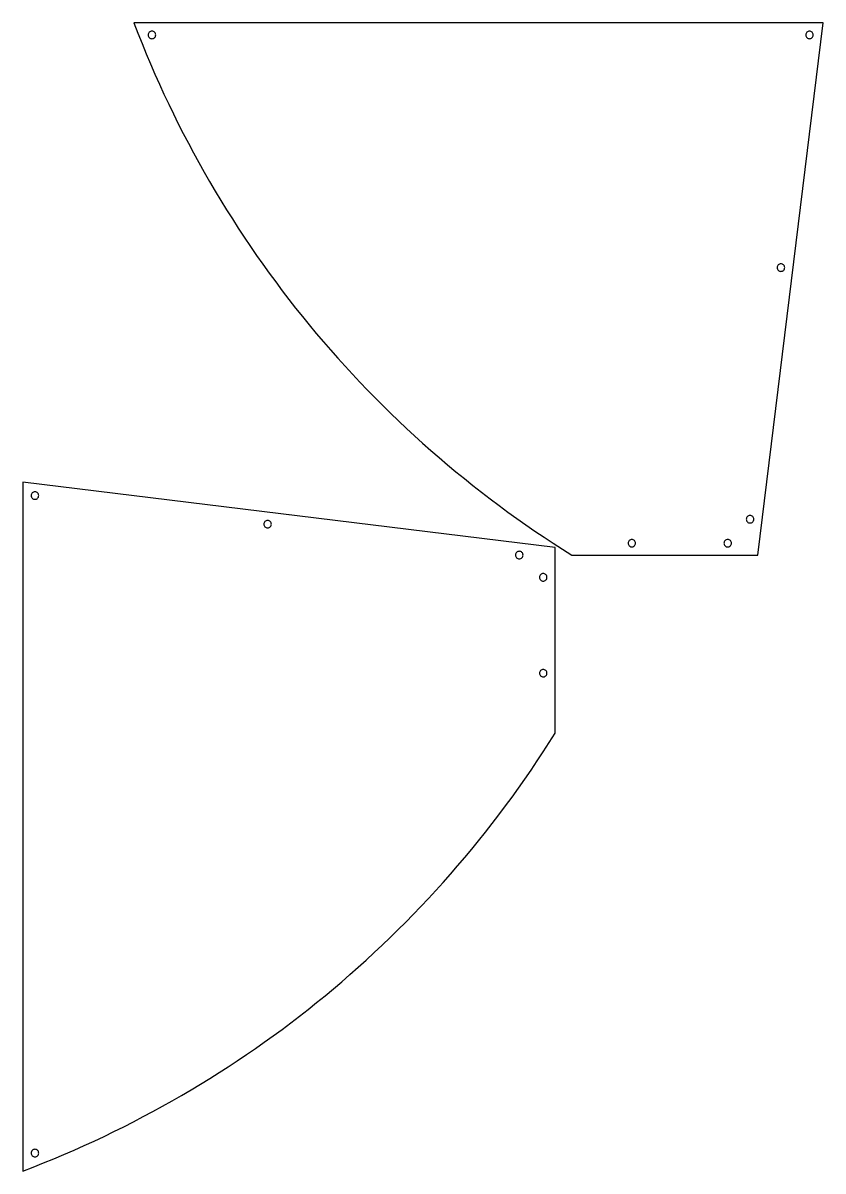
# Model space of a CAD drawing. Extents: x 0 to 33.4, y 0.1 to 48.
import ezdxf

# ---------------------------------------------------------------- set-up
doc = ezdxf.new("R2010")
doc.units = 0
doc.layers.get('0').update_dxf_attribs({"linetype": 'CONTINUOUS'})

msp = doc.modelspace()

# ---------------------------------------------------------------- linework, layer by layer
for points in [[(33.414, 47.969), (4.664, 47.969, 0.164077), (22.938, 25.761), (30.688, 25.761)], [(5.414, 47.312, 0.414214), (5.571, 47.469, 0.414214), (5.414, 47.625, 0.414214), (5.258, 47.469, 0.414214)], [(32.849, 47.312, 0.414214), (33.006, 47.469, 0.414214), (32.849, 47.625, 0.414214), (32.693, 47.469, 0.414214)], [(31.657, 37.604, 0.414214), (31.814, 37.761, 0.414214), (31.657, 37.917, 0.414214), (31.501, 37.761, 0.414214)], [(0.031, 28.813), (0.031, 0.063, 0.164077), (22.239, 18.336), (22.239, 26.086)], [(0.688, 28.248, 0.414214), (0.531, 28.404, 0.414214), (0.375, 28.248, 0.414214), (0.531, 28.092, 0.414214)], [(30.368, 27.104, 0.414214), (30.524, 27.261, 0.414214), (30.368, 27.417, 0.414214), (30.212, 27.261, 0.414214)], [(10.396, 27.056, 0.414214), (10.239, 27.212, 0.414214), (10.083, 27.056, 0.414214), (10.239, 26.9, 0.414214)], [(25.438, 26.104, 0.414214), (25.594, 26.261, 0.414214), (25.438, 26.417, 0.414214), (25.281, 26.261, 0.414214)], [(29.438, 26.104, 0.414214), (29.594, 26.261, 0.414214), (29.438, 26.417, 0.414214), (29.281, 26.261, 0.414214)], [(20.896, 25.767, 0.414214), (20.739, 25.923, 0.414214), (20.583, 25.767, 0.414214), (20.739, 25.611, 0.414214)], [(21.896, 24.836, 0.414214), (21.739, 24.993, 0.414214), (21.583, 24.836, 0.414214), (21.739, 24.68, 0.414214)], [(21.896, 20.836, 0.414214), (21.739, 20.993, 0.414214), (21.583, 20.836, 0.414214), (21.739, 20.68, 0.414214)], [(0.688, 0.813, 0.414214), (0.531, 0.969, 0.414214), (0.375, 0.813, 0.414214), (0.531, 0.657, 0.414214)]]:
    msp.add_lwpolyline(points, format="xyb", close=True)

doc.saveas('drawing.dxf')
